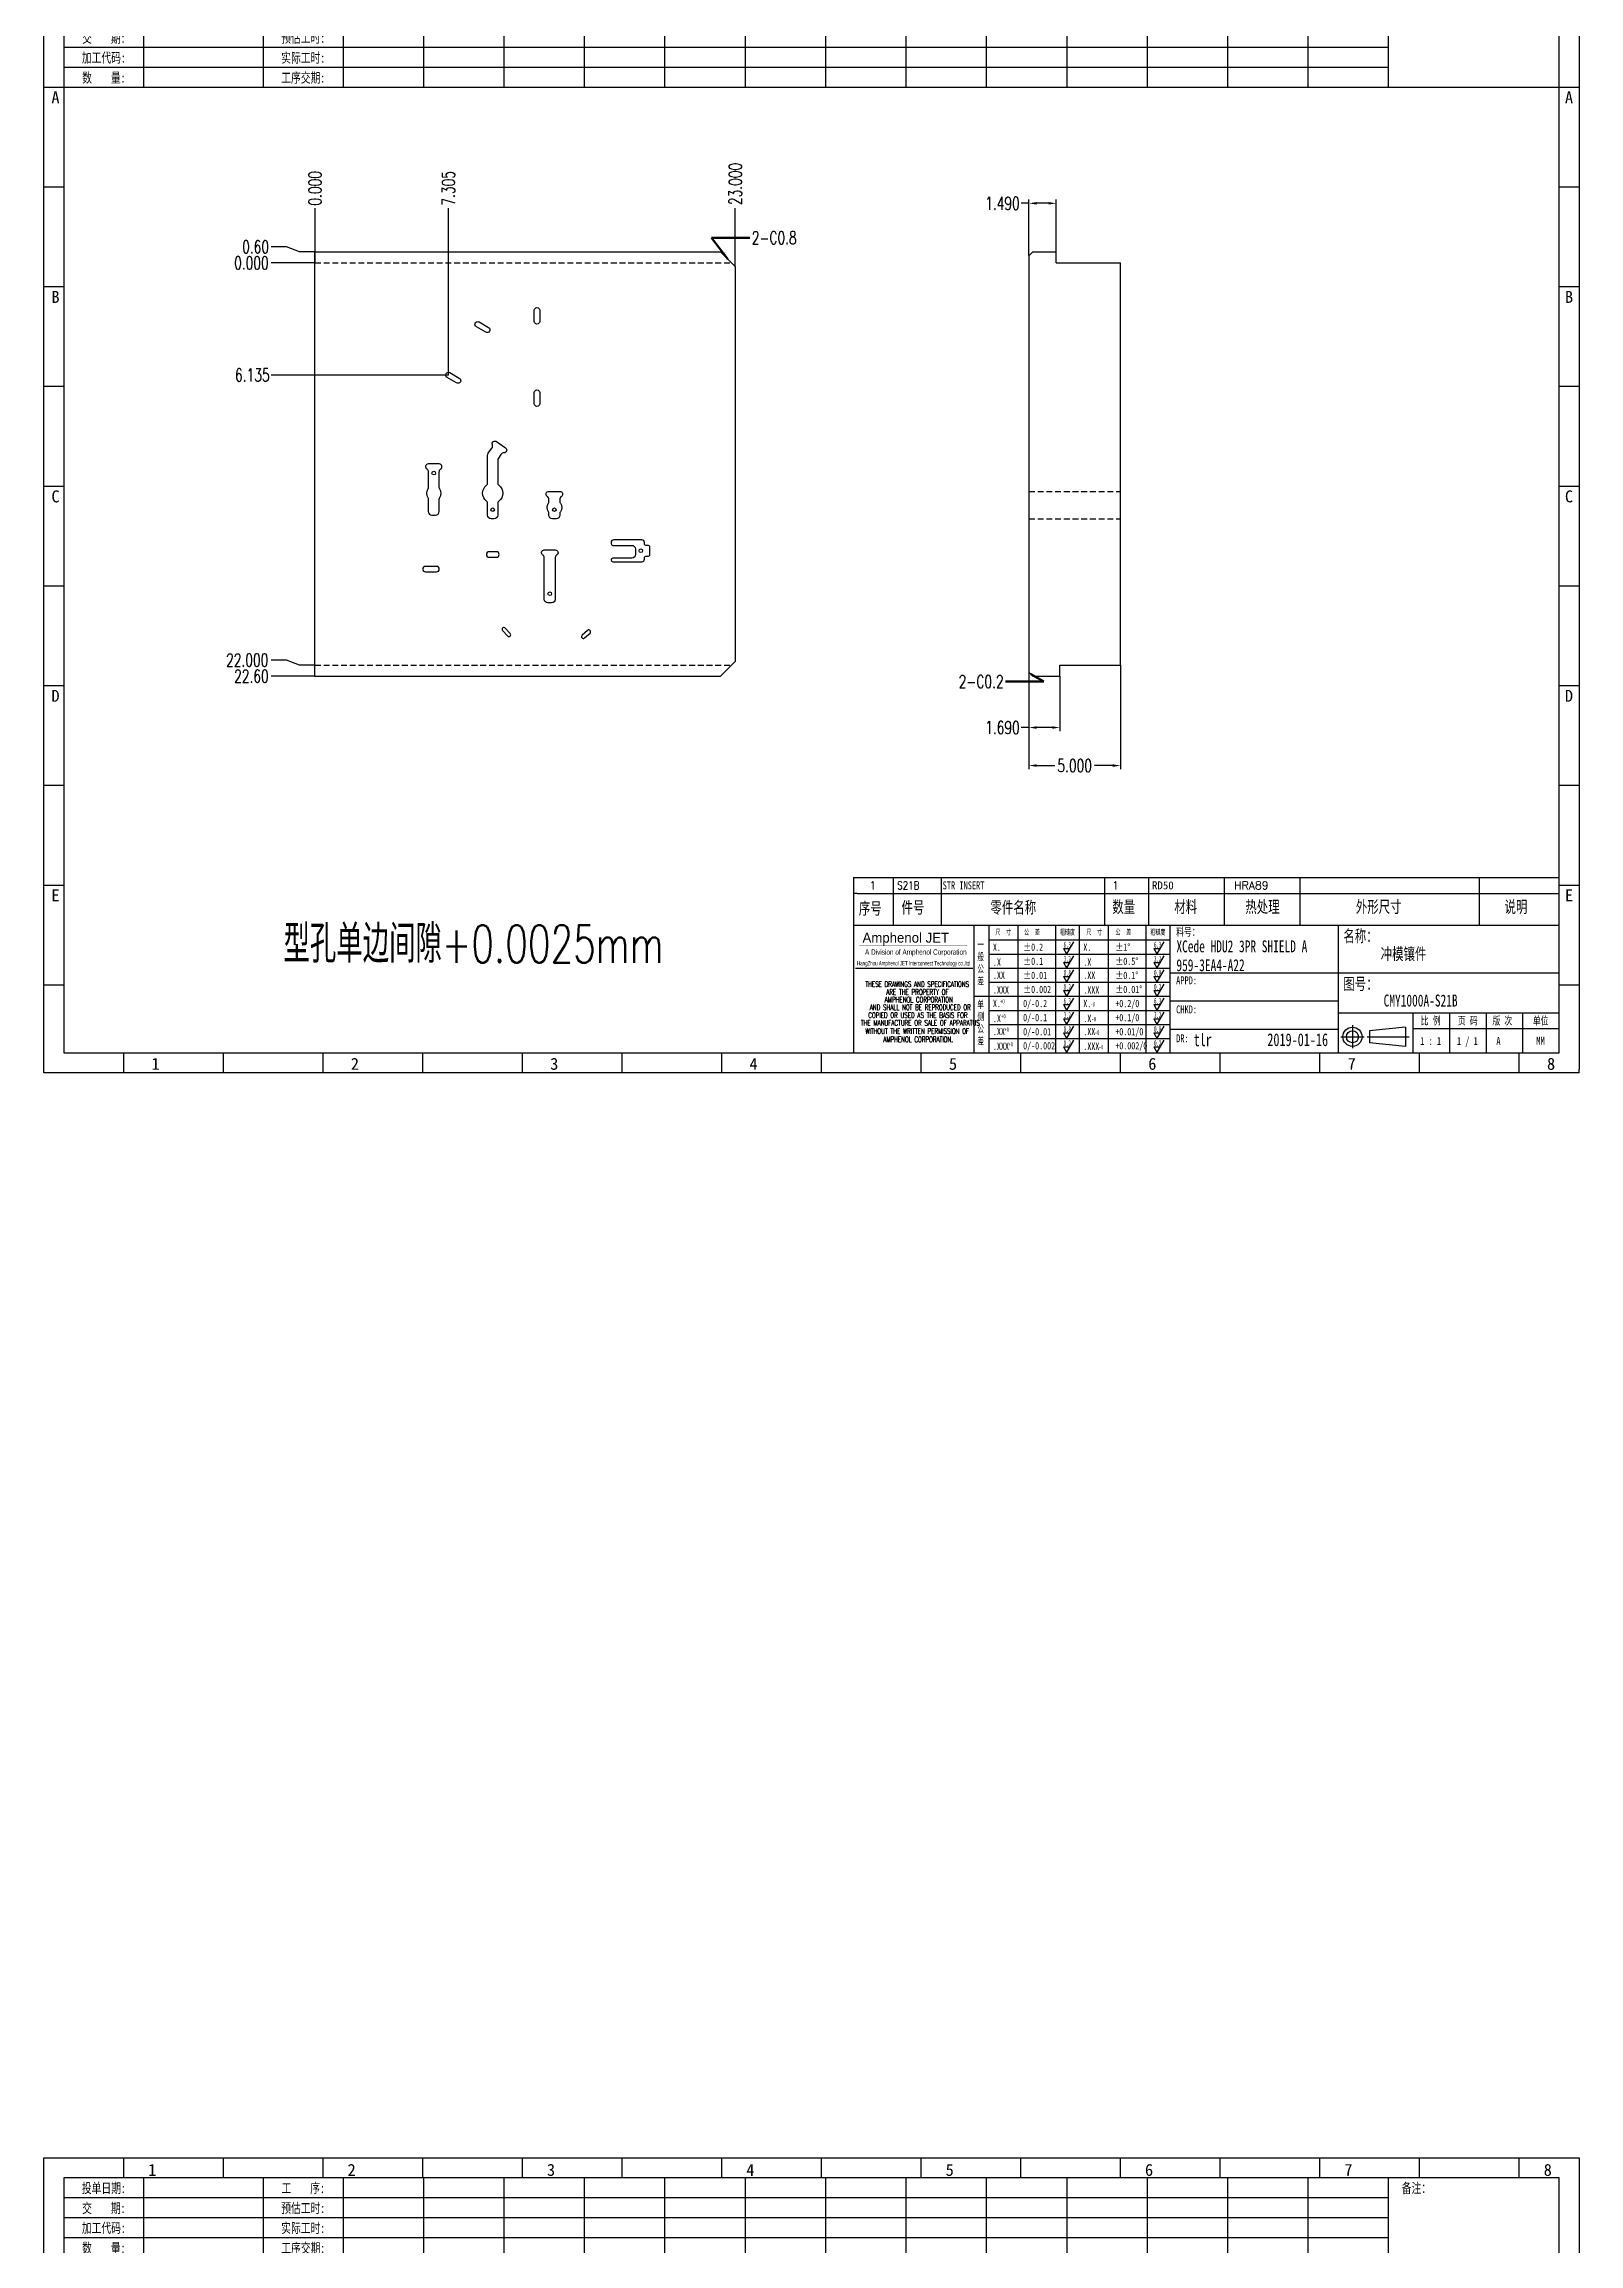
# Model space of a CAD drawing. Header units: millimetres. Extents: x -2852 to 5627, y -2271 to 1849.
# Drawn here: x -2726 to -2642, y -547 to -426.7 of the extents above; entities that cross this region are included whole.
import ezdxf
from ezdxf.enums import TextEntityAlignment as Align

# ---------------------------------------------------------------- set-up
doc = ezdxf.new("R2010")
doc.units = ezdxf.units.MM
doc.header["$PDSIZE"] = 3
doc.linetypes.add('DASHED2', pattern=[9.525, 6.35, -3.175])
for name, color, linetype in [('1', 7, 'Continuous'), ('11', 4, 'DASHED2'), ('41', 1, 'Continuous'), ('PUNCH', 1, 'Continuous')]:
    doc.layers.add(name, color=color, linetype=linetype)
doc.styles.add('CH', font='仿宋_GB2312_0.ttf')
doc.styles.add('jet01', font='simplex.shx', dxfattribs={"width": 0.7, "bigfont": 'hztxt.shx'})
doc.styles.add('jet02', font='simplex.shx', dxfattribs={"width": 0.7})
doc.styles.add('SIMPLEX', font='SIMPLEX')
doc.styles.get("Standard").update_dxf_attribs({"font": '仿宋_GB2312_0.ttf', "width": 0.7})
doc.styles.add('TEXTSTYLE_1', font='TRIUMB.TTF')
doc.styles.add('TEXTSTYLE_2', font='TRIUM.TTF')
doc.styles.add('tk', font='', dxfattribs={"width": 0.7})
doc.styles.add('tk 2', font='仿宋_GB2312_0.ttf', dxfattribs={"width": 0.65})
doc.styles.add('tk 4', font='simplex.shx', dxfattribs={"width": 0.65, "bigfont": 'bigfont.shx'})
doc.styles.get('tk').set_extended_font_data('NSimSun')
doc.dimstyles.new('jet02', dxfattribs={"dimtxt": 3.5, "dimasz": 2.1, "dimexe": 1, "dimexo": 0, "dimgap": 0.5, "dimtad": 0, "dimtoh": 1, "dimdec": 3, "dimzin": 9, "dimdsep": 46, "dimtxsty": 'jet02', "dimcen": 0, "dimclrt": 256, "dimazin": 2, "dimtfac": 1, "dimtdec": 3, "dimtofl": 0, "dimtmove": 0, "dimatfit": 1, "dimfxl": 0, "dimarcsym": 0})

# ---------------------------------------------------------------- blocks, each defined once
blk = doc.blocks.new('A3-N')
at = {"layer": '1', "color": 1}
for p, q in [((0, 0), (0, 296.73)), ((0, 296.73), (420, 296.73)), ((21.82, 291.27), (21.82, 296.73)), ((49.09, 291.27), (49.09, 296.73)), ((76.36, 291.27), (76.36, 296.73)), ((103.64, 291.27), (103.64, 296.73)), ((103.64, 291.27), (103.64, 296.73)), ((103.64, 291.27), (103.64, 296.73)), ((130.91, 291.27), (130.91, 296.73)), ((158.18, 291.27), (158.18, 296.73)), ((185.45, 291.27), (185.45, 296.73)), ((212.73, 291.27), (212.73, 296.73)), ((240, 291.27), (240, 296.73)), ((267.27, 291.27), (267.27, 296.73)), ((294.55, 291.27), (294.55, 296.73)), ((321.82, 291.27), (321.82, 296.73)), ((349.09, 291.27), (349.09, 296.73)), ((376.36, 291.27), (376.36, 296.73)), ((403.64, 291.27), (403.64, 296.73)), ((420, 296.73), (420, 1)), ((5.45, 269.45), (0, 269.45)), ((420, 269.45), (414.55, 269.45)), ((5.45, 242.18), (0, 242.18)), ((420, 242.18), (414.55, 242.18)), ((5.45, 214.91), (0, 214.91)), ((420, 214.91), (414.55, 214.91)), ((5.45, 187.64), (0, 187.64)), ((420, 187.64), (414.55, 187.64)), ((5.45, 160.36), (0, 160.36)), ((420, 160.36), (414.55, 160.36)), ((5.45, 133.09), (0, 133.09)), ((420, 133.09), (414.55, 133.09)), ((5.45, 105.82), (0, 105.82)), ((420, 105.82), (414.55, 105.82)), ((5.45, 78.55), (0, 78.55)), ((420, 78.55), (414.55, 78.55)), ((5.45, 51.27), (0, 51.27)), ((222.45, 49.09), (221.45, 49.09)), ((221.45, 49.09), (221.45, 40.36)), ((222.45, 49.09), (414.55, 49.09)), ((232.36, 49.09), (232.36, 40.36)), ((245.45, 49.09), (245.45, 40.36)), ((290.18, 49.09), (290.18, 40.36)), ((302.18, 49.09), (302.18, 40.36)), ((322.91, 49.09), (322.91, 40.36)), ((343.64, 49.09), (343.64, 40.36)), ((392.73, 40.36), (392.73, 49.09)), ((420, 51.27), (414.55, 51.27)), ((258.55, 40.36), (258.55, 5.44)), ((266.45, 40.36), (266.45, 5.44)), ((276.78, 40.36), (276.78, 5.45)), ((291.18, 40.36), (291.18, 5.45)), ((301.51, 40.37), (301.51, 5.46)), ((308.01, 40.36), (308.01, 5.45)), ((354.09, 40.36), (354.09, 5.45)), ((308.01, 32.39), (258.55, 32.39)), ((308.01, 28.54), (258.55, 28.54)), ((308.01, 24.69), (258.55, 24.69)), ((414.55, 27.27), (308.01, 27.27)), ((5.45, 24), (0, 24)), ((354.09, 19.63), (308.01, 19.63)), ((420, 24), (414.55, 24)), ((308.01, 16.99), (258.55, 16.99)), ((308.01, 13.14), (258.55, 13.14)), ((414.55, 16.36), (354.09, 16.36)), ((372.51, 12.49), (362.69, 11.5)), ((372.51, 12.49), (372.51, 7.25)), ((374.55, 16.36), (374.55, 5.45)), ((384.55, 16.36), (384.55, 5.45)), ((394.55, 16.36), (394.55, 5.45)), ((404.55, 16.36), (404.55, 5.45)), ((308.01, 9.29), (258.55, 9.29)), ((308.01, 11.99), (354.09, 11.99)), ((362.69, 11.5), (362.69, 8.23)), ((372.51, 7.25), (362.69, 8.23)), ((414.55, 12), (374.55, 12)), ((1, 0), (0, 0)), ((420, 0), (1, 0)), ((21.82, 0), (21.82, 5.45)), ((49.09, 0), (49.09, 5.45)), ((76.36, 0), (76.36, 5.45)), ((103.64, 0), (103.64, 5.45)), ((130.91, 0), (130.91, 5.45)), ((158.18, 0), (158.18, 5.45)), ((185.45, 0), (185.45, 5.45)), ((212.73, 0), (212.73, 5.45)), ((240, 0), (240, 5.45)), ((267.27, 0), (267.27, 5.45)), ((294.55, 0), (294.55, 5.45)), ((321.82, 0), (321.82, 5.45)), ((349.09, 0), (349.09, 5.45)), ((376.36, 0), (376.36, 5.45)), ((403.64, 0), (403.64, 5.45)), ((420, 0), (420, 1))]:
    blk.add_line(p, q, dxfattribs=at)
at = {"layer": '1'}
for p, q in [((414.55, 278.18), (414.55, 284.73)), ((221.45, 40.36), (221.45, 5.45)), ((221.45, 40.36), (414.55, 40.36)), ((221.45, 40.36), (414.55, 40.36)), ((254.41, 40.36), (254.41, 5.45)), ((308.01, 36.24), (258.55, 36.24)), ((283.28, 40.36), (283.28, 5.45)), ((222.08, 28.67), (254.12, 28.67)), ((308.01, 20.84), (254.41, 20.84))]:
    blk.add_line(p, q, dxfattribs=at)
at = {"layer": '1', "color": 1, "ltscale": 0.05}
for p, q in [((278.93, 34.04), (279.79, 32.56)), ((278.93, 34.04), (280.65, 34.04)), ((278.93, 30.19), (279.79, 28.71)), ((278.93, 30.19), (280.65, 30.19)), ((281.68, 35.84), (279.79, 32.56)), ((281.68, 31.99), (279.79, 28.71)), ((303.66, 34.05), (304.52, 32.56)), ((303.66, 34.05), (305.38, 34.05)), ((303.66, 30.2), (305.38, 30.2)), ((303.66, 30.2), (304.52, 28.71)), ((306.41, 35.84), (304.52, 32.56)), ((306.41, 31.99), (304.52, 28.71)), ((278.93, 26.34), (279.79, 24.86)), ((278.93, 26.34), (280.65, 26.34)), ((281.68, 28.14), (279.79, 24.86)), ((281.68, 24.29), (279.79, 21.01)), ((303.66, 26.35), (304.52, 24.86)), ((303.66, 26.35), (305.38, 26.35)), ((306.41, 28.14), (304.52, 24.86)), ((306.41, 24.29), (304.52, 21.01)), ((278.93, 22.49), (280.65, 22.49)), ((278.93, 22.49), (279.79, 21.01)), ((278.93, 18.66), (279.79, 17.17)), ((278.93, 18.66), (280.65, 18.66)), ((281.68, 20.45), (279.79, 17.17)), ((303.66, 22.5), (305.38, 22.5)), ((303.66, 22.5), (304.52, 21.01)), ((303.66, 18.66), (304.52, 17.18)), ((303.66, 18.66), (305.38, 18.66)), ((306.41, 20.46), (304.52, 17.18)), ((278.93, 14.81), (280.65, 14.81)), ((278.93, 14.81), (279.79, 13.32)), ((281.68, 16.6), (279.79, 13.32)), ((281.68, 12.75), (279.79, 9.47)), ((303.66, 14.81), (305.38, 14.81)), ((303.66, 14.81), (304.52, 13.33)), ((306.41, 16.61), (304.52, 13.33)), ((306.41, 12.76), (304.52, 9.48)), ((278.93, 10.96), (279.79, 9.47)), ((278.93, 10.96), (280.65, 10.96)), ((278.93, 7.11), (279.79, 5.62)), ((278.93, 7.11), (280.65, 7.11)), ((281.68, 8.9), (279.79, 5.62)), ((303.66, 10.96), (304.52, 9.48)), ((303.66, 10.96), (305.38, 10.96)), ((303.66, 7.11), (305.38, 7.11)), ((303.66, 7.11), (304.52, 5.63)), ((306.41, 8.91), (304.52, 5.63))]:
    blk.add_line(p, q, dxfattribs=at)
at = {"layer": '1', "color": 1, "ltscale": 0.1}
for p, q in [((358.01, 13.02), (358.01, 6.71)), ((354.86, 9.87), (361.17, 9.87)), ((362.03, 9.87), (373.54, 9.87))]:
    blk.add_line(p, q, dxfattribs=at)
at = {"layer": '1'}
blk.add_lwpolyline([(221.45, 5.45), (414.55, 5.45), (414.55, 291.27), (5.45, 291.27), (5.45, 5.45), (414.55, 5.45)], dxfattribs=at)
at = {"layer": '1', "color": 7, "linetype": 'Continuous', "const_width": 0.123}
blk.add_lwpolyline([(223.11, 34.74), (252.6, 34.76)], dxfattribs=at)
at = {"layer": '1', "color": 1}
for radius in [2.62, 1.64]:
    blk.add_circle((358.01, 9.87), radius, dxfattribs=at)
at = {"layer": '41'}
for p, q in [((27.27, 291.27), (27.27, 269.45)), ((60, 291.27), (60, 269.45)), ((81.82, 291.27), (81.82, 269.45)), ((103.82, 291.27), (103.82, 269.45)), ((125.82, 291.27), (125.82, 269.45)), ((147.82, 291.27), (147.82, 269.45)), ((169.82, 291.27), (169.82, 269.45)), ((191.82, 291.27), (191.82, 269.45)), ((213.82, 291.27), (213.82, 269.45)), ((235.82, 291.27), (235.82, 269.45)), ((257.82, 291.27), (257.82, 269.45)), ((279.82, 291.27), (279.82, 269.45)), ((301.82, 291.27), (301.82, 269.45)), ((323.82, 291.27), (323.82, 269.45)), ((345.82, 291.27), (345.82, 269.45)), ((367.82, 291.27), (367.82, 269.45)), ((367.82, 285.82), (5.45, 285.82)), ((367.82, 280.36), (5.45, 280.36)), ((367.82, 274.91), (5.45, 274.91)), ((414.55, 269.45), (5.45, 269.45))]:
    blk.add_line(p, q, dxfattribs=at)
at = {"layer": '1', "color": 1}
for s, p in [('1', (29.64, 295.11)), ('2', (84.18, 295.11)), ('3', (138.73, 295.11)), ('4', (193.27, 295.11)), ('5', (247.82, 295.11)), ('6', (302.36, 295.11)), ('7', (356.91, 295.11)), ('8', (411.45, 295.11)), ('1', (30.53, 4.11)), ('2', (85.08, 4.11)), ('3', (139.62, 4.11)), ('4', (194.17, 4.11)), ('5', (248.72, 4.11)), ('6', (303.26, 4.11)), ('7', (357.81, 4.11)), ('8', (412.35, 4.11))]:
    blk.add_text(s, height=3.27, dxfattribs=at).set_placement(p, align=Align.TOP_CENTER)
at = {"layer": '1', "style": 'tk', "width": 0.7}
for s, p in [('投单日期:', (16.36, 288.55)), ('工    序:', (70.91, 288.55)), ('备注：', (375.51, 288.55)), ('交    期:', (16.36, 283.09)), ('预估工时:', (70.91, 283.09)), ('加工代码:', (16.36, 277.64)), ('实际工时:', (70.91, 277.64)), ('数    量:', (16.36, 272.18)), ('工序交期:', (70.91, 272.18))]:
    blk.add_text(s, height=2.727, dxfattribs=at).set_placement(p, align=Align.MIDDLE)
at = {"layer": '1', "color": 1}
for s, p in [('A', (2.04, 268.36)), ('B', (2.04, 213.82)), ('C', (2.04, 159.27)), ('D', (2.04, 104.73)), ('E', (2.04, 50.18))]:
    blk.add_text(s, height=3.27, dxfattribs=at).set_placement(p, align=Align.TOP_LEFT)
for s, p in [('A', (418.37, 268.36)), ('B', (418.37, 213.82)), ('C', (418.37, 159.27)), ('D', (418.37, 104.73)), ('E', (418.37, 50.18))]:
    blk.add_text(s, height=3.27, dxfattribs=at).set_placement(p, align=Align.TOP_RIGHT)
at = {"layer": '1', "color": 1, "style": 'tk 2', "width": 0.7}
for s, height, p in [('序号', 3.273, (222.96, 43.34)), ('件号', 3.273, (234.62, 43.61)), ('零件名称', 3.273, (258.97, 43.61)), ('数量', 3.273, (292.3, 43.78)), ('材料', 3.273, (309.27, 43.78)), ('热处理', 3.273, (328.71, 43.78)), ('外形尺寸', 3.273, (358.94, 43.78)), ('说明', 3.273, (399.61, 43.78)), ('料号：', 2.182, (309.77, 37.46)), ('名称：', 3.273, (355.52, 35.79)), ('图号：', 3.273, (355.52, 22.7)), ('比 例', 2.182, (376.69, 13.18)), ('页 码', 2.182, (386.85, 13.18)), ('版 次', 2.182, (396.31, 13.18)), ('单位', 2.182, (407.35, 13.18))]:
    blk.add_text(s, height=height, dxfattribs=at).set_placement(p)
at = {"layer": '1', "color": 7, "linetype": 'Continuous', "style": 'TEXTSTYLE_1'}
blk.add_text('Amphenol JET', height=2.7, dxfattribs=at).set_placement((223.96, 35.61))
at = {"layer": '1', "color": 7, "linetype": 'Continuous'}
for s, height, style, width, p in [('HangZhou Amphenol JET Interconnect Technology co.,ltd ', 1.2, 'TEXTSTYLE_2', 0.6, (222.47, 29.36)), ('A Division of Amphenol Corporation', 1.5, 'TEXTSTYLE_2', 0.7, (224.64, 32.29)), ('THESE DRAWINGS AND SPECIFICATIONS', 1.5, 'tk 4', 0.6, (224.73, 23.52)), ('AND SHALL NOT BE REPRODUCED OR', 1.5, 'tk 4', 0.6, (225.95, 17.17)), ('AMPHENOL CORPORATION', 1.5, 'tk 4', 0.6, (230.04, 19.27)), ('ARE THE PROPERTY OF', 1.5, 'tk 4', 0.6, (230.45, 21.35)), ('THE MANUFACTURE OR SALE OF APPARATUS', 1.5, 'tk 4', 0.6, (223.5, 12.92)), ('WITHOUT THE WRITTEN PERMISSION OF', 1.5, 'tk 4', 0.6, (224.73, 10.67)), ('COPIED OR USED AS THE BASIS FOR', 1.5, 'tk 4', 0.6, (225.54, 15.02)), ('AMPHENOL CORPORATION.', 1.5, 'tk 4', 0.6, (229.63, 8.4))]:
    blk.add_text(s, height=height, dxfattribs=dict(at, style=style, width=width)).set_placement(p)
at = {"layer": '1', "color": 1, "style": 'tk 2', "width": 0.7}
for s, p in [('X.', (259.64, 34.37)), ('.X', (259.64, 30.28)), ('%%P0.2', (267.9, 34.37)), ('%%P0.1', (267.9, 30.52)), ('X.', (284.37, 34.37)), ('.X', (284.37, 30.28)), ('%%P1%%D', (293.12, 34.37)), ('%%P0.5%%D', (293.12, 30.52)), ('.XX', (259.64, 26.71)), ('%%P0.01', (267.9, 26.67)), ('.XX', (284.37, 26.71)), ('%%P0.1%%D', (293.12, 26.67)), ('X.', (259.64, 18.97)), ('.XXX', (259.64, 22.68)), ('0/-0.2', (267.9, 18.97)), ('%%P0.002', (267.9, 22.82)), ('X.', (284.37, 18.97)), ('.XXX', (284.37, 22.68)), ('+0.2/0', (293.12, 18.97)), ('%%P0.01%%D', (293.12, 22.82)), ('.X', (259.64, 14.88)), ('.XX', (259.64, 11.31)), ('0/-0.1', (267.9, 15.12)), ('0/-0.01', (267.9, 11.27)), ('.X', (284.37, 14.88)), ('.XX', (284.37, 11.31)), ('+0.1/0', (293.12, 15.12)), ('+0.01/0', (293.12, 11.27)), ('.XXX', (259.64, 7.28)), ('0/-0.002', (267.9, 7.42)), ('.XXX', (284.37, 7.28)), ('+0.002/0', (293.12, 7.42))]:
    blk.add_text(s, height=2, dxfattribs=at).set_placement(p, align=Align.MIDDLE_LEFT)
at = {"layer": '1', "color": 1, "ltscale": 0.05, "style": 'tk 2', "width": 0.5}
for s, p in [('3.2', (279.01, 30.41)), ('6.3', (279.01, 34.26)), ('3.2', (303.74, 30.42)), ('6.3', (303.74, 34.27)), ('0.8', (279.01, 26.56)), ('0.2', (279.01, 22.71)), ('0.8', (303.74, 26.57)), ('0.2', (303.74, 22.72)), ('6.3', (279.01, 18.87)), ('6.3', (303.74, 18.88)), ('3.2', (279.01, 15.02)), ('0.8', (279.01, 11.17)), ('3.2', (303.74, 15.03)), ('0.8', (303.74, 11.18)), ('0.2', (279.01, 7.32)), ('0.2', (303.74, 7.33))]:
    blk.add_text(s, height=1.6, dxfattribs=at).set_placement(p)
at = {"layer": '1', "style": 'tk 2', "width": 0.7}
for s, p in [('APPD:', (309.77, 24.21)), ('CHKD:', (309.77, 16.27)), ('DR:', (309.77, 8.35))]:
    blk.add_text(s, height=2.182, dxfattribs=at).set_placement(p)
at = {"layer": '1', "color": 7, "style": 'tk 2', "width": 0.7}
blk.add_text('MM', height=2.182, dxfattribs=at).set_placement((408.31, 7.75))
at = {"layer": '1', "color": 1, "ltscale": 0.05, "char_height": 1.5, "width": 6.3627, "attachment_point": 1, "style": 'tk 2'}
for s, insert in [('尺  寸', (260.31, 39.25)), ('公  差', (268.17, 39.25)), ('粗糙度', (277.98, 39.25)), ('尺  寸', (285.2, 39.25)), ('公  差', (293.18, 39.25)), ('粗糙度', (302.71, 39.26))]:
    blk.add_mtext(s, dxfattribs=dict(at, insert=insert))
at = {"layer": '1', "ltscale": 0.05, "char_height": 2, "width": 2.5195, "attachment_point": 1, "style": 'tk 2'}
for s, insert in [('一般公差', (255.39, 36.11)), ('单侧公差', (255.39, 19.71))]:
    blk.add_mtext(s, dxfattribs=dict(at, insert=insert))
at = {"layer": '1', "color": 1, "ltscale": 0.05, "char_height": 1.2, "width": 5.1396, "attachment_point": 1, "line_spacing_factor": 0.8, "style": 'tk 2'}
for s, insert in [('+0', (261.58, 20.13)), ('-0', (286.31, 19.33)), ('+0', (261.88, 16.09)), ('+0', (262.79, 12.45)), ('-0', (286.61, 15.29)), ('+0', (263.87, 8.44)), ('-0', (287.51, 11.65)), ('-0', (288.59, 7.64))]:
    blk.add_mtext(s, dxfattribs=dict(at, insert=insert))
at = {"layer": '1', "style": 'tk 2', "width": 0.7}
for tag, p in [('PATR-NO1', (309.84, 32.96)), ('PATR-NO2', (309.84, 27.81)), ('TITLE', (365.74, 30.9)), ('DWG-NO:', (366.54, 18.14))]:
    blk.add_attdef(tag, p, '', height=3.27, dxfattribs=at)
at = {"layer": '1', "color": 1, "style": 'tk 2', "width": 0.7}
for tag, p in [('DRAW', (314.55, 7.27)), ('DATE', (334.72, 7.32))]:
    blk.add_attdef(tag, p, '', height=3.49, dxfattribs=at)
at = {"layer": '1', "style": 'tk 2', "width": 0.7}
for tag, p in [('SCALE', (376.55, 8.73)), ('SHEET', (386.6, 8.72)), ('REV', (397.38, 8.73))]:
    blk.add_attdef(tag, text='', height=2.18, dxfattribs=at).set_placement(p, align=Align.MIDDLE_LEFT)
blk = doc.blocks.new('FB3')
at = {"layer": '1', "color": 1}
for p, q in [((0, 4.36), (193.09, 4.36)), ((0, 4.36), (0, 0)), ((10.91, 4.36), (10.91, 0)), ((24, 4.36), (24, 0)), ((68.73, 4.36), (68.73, 0)), ((80.73, 4.36), (80.73, 0)), ((101.45, 4.36), (101.45, 0)), ((122.18, 4.36), (122.18, 0)), ((171.27, 0), (171.27, 4.36))]:
    blk.add_line(p, q, dxfattribs=at)
at = {"layer": '1'}
for tag, style, p in [('ITEM', 'SIMPLEX', (4.36, 2.18)), ('PARTNO', 'SIMPLEX', (12, 2.18)), ('QTY', 'SIMPLEX', (74.18, 2.18)), ('MATL', 'CH', (81.72, 2.18)), ('FINISH', 'SIMPLEX', (104.17, 2.18)), ('SPEC', 'SIMPLEX', (130.91, 2.18)), ('REMARK', 'SIMPLEX', (174.06, 2.18))]:
    blk.add_attdef(tag, text='', height=2.18, dxfattribs=dict(at, style=style)).set_placement(p, align=Align.MIDDLE_LEFT)
at = {"layer": '1', "style": 'tk', "width": 0.7}
blk.add_attdef('DIE', text='', height=2.18, dxfattribs=at).set_placement((24.43, 2.18), align=Align.MIDDLE_LEFT)
blk = doc.blocks.new('*D814')
at = {"layer": '41', "ltscale": 0.05}
blk.add_line((-1795.93, -2891.12), (-1798.33, -2891.12), dxfattribs=at)
at = {"layer": 'Defpoints', "color": 0, "ltscale": 0.05}
for p in [(-1798.33, -2891.12), (-1795.93, -2891.12), (-1795.93, -2891.12)]:
    blk.add_point(p, dxfattribs=at)
at = {"layer": '41', "ltscale": 0.05, "insert": (-1799.41, -2891.12), "char_height": 0.7, "attachment_point": 5, "style": 'jet02'}
blk.add_mtext('0.000', dxfattribs=at)
blk = doc.blocks.new('*D815')
at = {"layer": '41', "ltscale": 0.05}
blk.add_line((-1795.93, -2913.72), (-1798.33, -2913.72), dxfattribs=at)
at = {"layer": 'Defpoints', "color": 0, "ltscale": 0.05}
for p in [(-1795.93, -2891.12), (-1798.33, -2913.72), (-1795.93, -2913.72)]:
    blk.add_point(p, dxfattribs=at)
at = {"layer": '41', "ltscale": 0.05, "insert": (-1799.41, -2913.72), "char_height": 0.7, "attachment_point": 5, "style": 'jet02'}
blk.add_mtext('22.60', dxfattribs=at)
blk = doc.blocks.new('*D816')
at = {"layer": '41', "ltscale": 0.05}
for p, q in [((-1797.49, -2912.84), (-1798.33, -2912.84)), ((-1796.77, -2913.12), (-1797.49, -2912.84)), ((-1795.93, -2913.12), (-1796.77, -2913.12))]:
    blk.add_line(p, q, dxfattribs=at)
at = {"layer": 'Defpoints', "color": 0, "ltscale": 0.05}
for p in [(-1795.93, -2891.12), (-1798.33, -2912.84), (-1795.93, -2913.12)]:
    blk.add_point(p, dxfattribs=at)
at = {"layer": '41', "ltscale": 0.05, "insert": (-1799.64, -2912.84), "char_height": 0.7, "attachment_point": 5, "style": 'jet02'}
blk.add_mtext('22.000', dxfattribs=at)
blk = doc.blocks.new('*D817')
at = {"layer": '41', "ltscale": 0.05}
for p, q in [((-1797.49, -2890.24), (-1798.33, -2890.24)), ((-1796.77, -2890.52), (-1797.49, -2890.24)), ((-1795.93, -2890.52), (-1796.77, -2890.52))]:
    blk.add_line(p, q, dxfattribs=at)
at = {"layer": 'Defpoints', "color": 0, "ltscale": 0.05}
for p in [(-1798.33, -2890.24), (-1795.93, -2890.52), (-1795.93, -2891.12)]:
    blk.add_point(p, dxfattribs=at)
at = {"layer": '41', "ltscale": 0.05, "insert": (-1799.18, -2890.24), "char_height": 0.7, "attachment_point": 5, "style": 'jet02'}
blk.add_mtext('0.60', dxfattribs=at)
blk = doc.blocks.new('*D818')
at = {"layer": '41', "ltscale": 0.05}
blk.add_line((-1795.93, -2891.12), (-1795.93, -2888.12), dxfattribs=at)
at = {"layer": 'Defpoints', "color": 0, "ltscale": 0.05}
for p in [(-1795.93, -2888.12), (-1795.93, -2891.12), (-1795.93, -2891.12)]:
    blk.add_point(p, dxfattribs=at)
at = {"layer": '41', "ltscale": 0.05, "insert": (-1795.93, -2887.04), "char_height": 0.7, "attachment_point": 5, "rotation": 90, "style": 'jet02'}
blk.add_mtext('0.000', dxfattribs=at)
blk = doc.blocks.new('*D819')
at = {"layer": '41', "ltscale": 0.05}
blk.add_line((-1772.93, -2891.32), (-1772.93, -2888.12), dxfattribs=at)
at = {"layer": 'Defpoints', "color": 0, "ltscale": 0.05}
for p in [(-1772.93, -2888.12), (-1795.93, -2891.12), (-1772.93, -2891.32)]:
    blk.add_point(p, dxfattribs=at)
at = {"layer": '41', "ltscale": 0.05, "insert": (-1772.93, -2886.8), "char_height": 0.7, "attachment_point": 5, "rotation": 90, "style": 'jet02'}
blk.add_mtext('23.000', dxfattribs=at)
blk = doc.blocks.new('*D820')
at = {"layer": '41', "ltscale": 0.05}
blk.add_line((-1788.63, -2897.25), (-1788.63, -2888.12), dxfattribs=at)
at = {"layer": 'Defpoints', "color": 0, "ltscale": 0.05}
for p in [(-1788.63, -2888.12), (-1795.93, -2891.12), (-1788.63, -2897.25)]:
    blk.add_point(p, dxfattribs=at)
at = {"layer": '41', "ltscale": 0.05, "insert": (-1788.63, -2887.04), "char_height": 0.7, "attachment_point": 5, "rotation": 90, "style": 'jet02'}
blk.add_mtext('7.305', dxfattribs=at)
blk = doc.blocks.new('*D821')
at = {"layer": '41', "ltscale": 0.05}
blk.add_line((-1788.63, -2897.25), (-1798.33, -2897.25), dxfattribs=at)
at = {"layer": 'Defpoints', "color": 0, "ltscale": 0.05}
for p in [(-1795.93, -2891.12), (-1798.33, -2897.25), (-1788.63, -2897.25)]:
    blk.add_point(p, dxfattribs=at)
at = {"layer": '41', "ltscale": 0.05, "insert": (-1799.36, -2897.25), "char_height": 0.7, "attachment_point": 5, "style": 'jet02'}
blk.add_mtext('6.135', dxfattribs=at)
blk = doc.blocks.new('*D822')
at = {"layer": '41', "ltscale": 0.05}
for p, q in [((-1756.86, -2887.86), (-1757.28, -2887.86)), ((-1756.86, -2890.72), (-1756.86, -2887.66)), ((-1755.79, -2887.86), (-1756.44, -2887.86)), ((-1755.37, -2890.52), (-1755.37, -2887.66))]:
    blk.add_line(p, q, dxfattribs=at)
for points in [[(-1756.44, -2887.79), (-1756.44, -2887.93), (-1756.86, -2887.86)], [(-1755.79, -2887.79), (-1755.79, -2887.93), (-1755.37, -2887.86)]]:
    blk.add_solid(points, dxfattribs=at)
at = {"layer": 'Defpoints', "color": 0, "ltscale": 0.05}
for p in [(-1756.86, -2887.86), (-1756.86, -2890.72), (-1755.37, -2890.52)]:
    blk.add_point(p, dxfattribs=at)
at = {"layer": '41', "ltscale": 0.05, "insert": (-1758.31, -2887.86), "char_height": 0.7, "attachment_point": 5, "style": 'jet02'}
blk.add_mtext('1.490', dxfattribs=at)
blk = doc.blocks.new('*D823')
at = {"layer": '41', "ltscale": 0.05}
for p, q in [((-1756.86, -2913.52), (-1756.86, -2916.73)), ((-1755.17, -2913.72), (-1755.17, -2916.73)), ((-1756.86, -2916.53), (-1757.28, -2916.53)), ((-1755.59, -2916.53), (-1756.44, -2916.53))]:
    blk.add_line(p, q, dxfattribs=at)
for points in [[(-1756.44, -2916.46), (-1756.44, -2916.6), (-1756.86, -2916.53)], [(-1755.59, -2916.46), (-1755.59, -2916.6), (-1755.17, -2916.53)]]:
    blk.add_solid(points, dxfattribs=at)
at = {"layer": 'Defpoints', "color": 0, "ltscale": 0.05}
for p in [(-1756.86, -2913.52), (-1755.17, -2913.72), (-1756.86, -2916.53)]:
    blk.add_point(p, dxfattribs=at)
at = {"layer": '41', "ltscale": 0.05, "insert": (-1758.31, -2916.53), "char_height": 0.7, "attachment_point": 5, "style": 'jet02'}
blk.add_mtext('1.690', dxfattribs=at)
blk = doc.blocks.new('*D824')
at = {"layer": '41', "ltscale": 0.05}
for p, q in [((-1756.86, -2913.52), (-1756.86, -2918.81)), ((-1751.86, -2913.12), (-1751.86, -2918.81)), ((-1756.44, -2918.61), (-1755.44, -2918.61)), ((-1752.28, -2918.61), (-1753.28, -2918.61))]:
    blk.add_line(p, q, dxfattribs=at)
for points in [[(-1756.44, -2918.54), (-1756.44, -2918.68), (-1756.86, -2918.61)], [(-1752.28, -2918.54), (-1752.28, -2918.68), (-1751.86, -2918.61)]]:
    blk.add_solid(points, dxfattribs=at)
at = {"layer": 'Defpoints', "color": 0, "ltscale": 0.05}
for p in [(-1756.86, -2913.52), (-1751.86, -2913.12), (-1751.86, -2918.61)]:
    blk.add_point(p, dxfattribs=at)
at = {"layer": '41', "ltscale": 0.05, "insert": (-1754.36, -2918.61), "char_height": 0.7, "attachment_point": 5, "style": 'jet02'}
blk.add_mtext('5.000', dxfattribs=at)

msp = doc.modelspace()

# ---------------------------------------------------------------- linework, layer by layer
at = {"layer": '1', "ltscale": 0.05}
for p, q in [((-2711.14, -438.0852), (-2688.94, -438.0852)), ((-2711.14, -461.2852), (-2711.14, -438.0852)), ((-2688.14, -438.8852), (-2688.94, -438.0852)), ((-2688.14, -438.8852), (-2688.14, -460.4852)), ((-2671.8637, -438.0852), (-2672.0637, -438.2852)), ((-2672.0637, -461.0852), (-2672.0637, -438.2852)), ((-2671.8637, -438.0852), (-2670.5737, -438.0852)), ((-2670.5737, -438.6852), (-2670.5737, -438.0852)), ((-2670.5737, -438.6852), (-2667.0637, -438.6852)), ((-2667.0637, -460.6852), (-2667.0637, -438.6852)), ((-2688.14, -460.4852), (-2688.94, -461.2852)), ((-2670.3737, -460.6852), (-2667.0637, -460.6852)), ((-2670.3737, -461.2852), (-2670.3737, -460.6852)), ((-2711.14, -461.2852), (-2688.94, -461.2852)), ((-2672.0637, -461.0852), (-2671.8637, -461.2852)), ((-2671.8637, -461.2852), (-2670.3737, -461.2852))]:
    msp.add_line(p, q, dxfattribs=at)
at = {"layer": '11', "ltscale": 0.05}
for p, q in [((-2711.14, -438.6852), (-2688.34, -438.6852)), ((-2672.0637, -451.1852), (-2667.0637, -451.1852)), ((-2672.0637, -452.6852), (-2667.0637, -452.6852)), ((-2711.14, -460.6852), (-2688.34, -460.6852))]:
    msp.add_line(p, q, dxfattribs=at)
at = {"layer": 'PUNCH', "ltscale": 0.05}
for points in [[(-2699.14, -441.2852, -1), (-2698.84, -441.2852), (-2698.84, -441.8852, -1), (-2699.14, -441.8852)], [(-2702.3096, -442.179, -1), (-2702.1596, -441.9192), (-2701.64, -442.2192, -1), (-2701.79, -442.479)], [(-2703.9096, -444.9503, -1), (-2703.7596, -444.6905), (-2703.24, -444.9905, -1), (-2703.39, -445.2503)], [(-2699.14, -445.7852, -1), (-2698.84, -445.7852), (-2698.84, -446.3852, -1), (-2699.14, -446.3852)], [(-2701.34, -452.6852), (-2701.49, -452.6852, -0.41421356), (-2701.69, -452.4852), (-2701.69, -451.8414, 0.23370471), (-2701.749, -451.7222, -0.49441323), (-2701.749, -450.8482, 0.23370471), (-2701.69, -450.729), (-2701.69, -449.2159, -0.15391472), (-2701.6539, -449.1011), (-2701.4559, -448.8184, 0.24540693), (-2701.432, -448.6348, -0.73425851), (-2701.2051, -448.4602), (-2700.7136, -448.8044, -0.73420281), (-2700.8, -449.0772, 0.24536856), (-2700.9644, -449.1625), (-2701.1039, -449.3617, 0.15391472), (-2701.14, -449.4765), (-2701.14, -450.729, 0.23370471), (-2701.0811, -450.8482, -0.49441323), (-2701.0811, -451.7222, 0.23370471), (-2701.14, -451.8414), (-2701.14, -452.4852, -0.41421356)], [(-2704.34, -452.2852), (-2704.34, -451.6014, -0.15434905), (-2704.3128, -451.5152, 0.31623189), (-2704.3128, -451.0552, -0.15434905), (-2704.34, -450.969), (-2704.34, -450.1224, -0.24539268), (-2704.2543, -449.9583, 0.73423783), (-2704.34, -449.6852), (-2704.94, -449.6852, 0.73423783), (-2705.0257, -449.9583, -0.24539268), (-2704.94, -450.1224), (-2704.94, -450.969, -0.15434521), (-2704.9673, -451.0552, 0.31622364), (-2704.9673, -451.5152, -0.15434521), (-2704.94, -451.6014), (-2704.94, -452.2852, 0.41421356), (-2704.74, -452.4852), (-2704.54, -452.4852, 0.41421356)], [(-2698.14, -452.6852, -0.41421356), (-2698.34, -452.4852), (-2698.34, -452.3813, 0.15429576), (-2698.3673, -452.2951, -0.31611739), (-2698.3673, -451.8353, 0.15429576), (-2698.34, -451.7491), (-2698.34, -451.6224, 0.24539268), (-2698.4257, -451.4583, -0.73423783), (-2698.34, -451.1852), (-2697.74, -451.1852, -0.73423783), (-2697.6543, -451.4583, 0.24539268), (-2697.74, -451.6224), (-2697.74, -451.7489, 0.15439848), (-2697.7127, -451.8352, -0.31633812), (-2697.7127, -452.2953, 0.15439848), (-2697.74, -452.3815), (-2697.74, -452.4852, -0.41421356), (-2697.94, -452.6852)], [(-2698.59, -454.795, 0.26794919), (-2698.665, -454.6651, -0.76732699), (-2698.59, -454.3852), (-2697.99, -454.3852, -0.76732699), (-2697.915, -454.6651, 0.26794919), (-2697.99, -454.795), (-2697.99, -457.0852, -0.41421356), (-2698.19, -457.2852), (-2698.39, -457.2852, -0.41421356), (-2698.59, -457.0852)], [(-2693.258, -455.0352, 0.41421356), (-2693.108, -454.8852), (-2693.108, -454.8207, -0.46630766), (-2692.9907, -454.7222), (-2692.9254, -454.7337, 0.46630766), (-2692.808, -454.6352), (-2692.808, -454.2352, 0.46630766), (-2692.9254, -454.1367), (-2692.9907, -454.1482, -0.46630766), (-2693.108, -454.0498), (-2693.108, -453.9852, 0.41421356), (-2693.258, -453.8352), (-2694.788, -453.8352, 0.41421356), (-2694.938, -453.9852), (-2694.938, -454.0352, 0.41421356), (-2694.838, -454.1352), (-2693.808, -454.1352, -0.41421356), (-2693.608, -454.3352), (-2693.608, -454.6352, -0.41421356), (-2693.808, -454.8352), (-2694.838, -454.8352, 1), (-2694.838, -455.0352)], [(-2705.09, -455.2852, 1), (-2705.09, -455.5852), (-2704.49, -455.5852, 1), (-2704.49, -455.2852)]]:
    msp.add_lwpolyline(points, format="xyb", close=True, dxfattribs=at)
at = {"layer": 'PUNCH', "color": 2, "ltscale": 0.05}
msp.add_lwpolyline([(-2701.21, -454.7852, 1), (-2701.21, -454.4852), (-2701.61, -454.4852, 1), (-2701.61, -454.7852)], format="xyb", close=True, dxfattribs=at)
at = {"layer": 'PUNCH', "color": 6, "ltscale": 0.05}
for points in [[(-2700.4552, -458.9592), (-2700.7229, -458.6619, 1), (-2700.8715, -458.7958), (-2700.6039, -459.093, 1)], [(-2696.5187, -459.0528, 1), (-2696.3849, -459.2014), (-2696.0876, -458.9338, 1), (-2696.2215, -458.7852)]]:
    msp.add_lwpolyline(points, format="xyb", close=True, dxfattribs=at)
at = {"layer": 'PUNCH', "ltscale": 0.05}
for centre in [(-2704.64, -450.1852), (-2701.415, -452.1852), (-2698.04, -452.1852), (-2693.308, -454.4352), (-2698.29, -456.7852)]:
    msp.add_circle(centre, 0.1, dxfattribs=at)

# ---------------------------------------------------------------- block references
at = {"layer": '1', "ltscale": 0.05, "xscale": 0.2000000000000455, "yscale": 0.2000000000000455, "zscale": 0.2000000000000455}
for p, values in [((-2725.969, -482.9854), {'DWG-NO:': 'CMY1000A-S21B', 'TITLE': '冲模镶件', 'REV': 'A', 'SHEET': '1 / 1', 'DRAW': 'tlr', 'DATE': '2019-01-16', 'PATR-NO1': 'XCede HDU2 3PR SHIELD A', 'PATR-NO2': '959-3EA4-A22', 'SCALE': '1 : 1'}), ((-2725.969, -601.6763), {'DWG-NO:': 'CMY1000A-D21A', 'TITLE': '冲模镶件', 'REV': 'A1', 'SHEET': '1 / 1', 'DRAW': 'tlr', 'DATE': '2020-03-11', 'PATR-NO1': 'XCede HDU2 3PR SHIELD A', 'PATR-NO2': '959-3EA4-A22', 'SCALE': '1 : 1'})]:
    msp.add_blockref('A3-N', p, dxfattribs=at).add_auto_attribs(values)
at = {"layer": '1', "ltscale": 0.05}
ref = msp.add_blockref('FB3', (-2681.6781, -473.1672), dxfattribs=dict(at, xscale=0.2000000000000455, yscale=0.2000000000000455, zscale=0.2000000000000455))
ref.add_attrib('PARTNO', 'S21B', dxfattribs={"height": 0.43636, "style": 'SIMPLEX', "width": 0.8}).set_placement((-2679.2781, -472.7308), align=Align.MIDDLE_LEFT)
ref.add_attrib('ITEM', '1', dxfattribs={"height": 0.4364, "style": 'SIMPLEX'}).set_placement((-2680.8053, -472.7308), align=Align.MIDDLE_LEFT)
ref.add_attrib('DIE', 'STR INSERT', dxfattribs={"height": 0.43636, "style": 'tk', "width": 0.7}).set_placement((-2676.792, -472.7308), align=Align.MIDDLE_LEFT)
ref.add_attrib('QTY', '1', dxfattribs={"height": 0.4364, "style": 'SIMPLEX'}).set_placement((-2667.5181, -472.7308), align=Align.MIDDLE_LEFT)
ref.add_attrib('MATL', 'RD50', dxfattribs={"height": 0.43636, "style": 'CH'}).set_placement((-2665.3349, -472.7308), align=Align.MIDDLE_LEFT)
ref.add_attrib('FINISH', 'HRA89', dxfattribs={"height": 0.43636, "style": 'SIMPLEX'}).set_placement((-2660.8435, -472.7308), align=Align.MIDDLE_LEFT)

# ---------------------------------------------------------------- texts
at = {"layer": '1', "ltscale": 0.05, "style": 'jet01', "width": 0.7}
msp.add_text('型孔单边间隙+0.0025mm', height=2.064003, dxfattribs=at).set_placement((-2712.8628, -476.9643))
at = {"layer": '41', "ltscale": 0.05, "char_height": 0.7, "style": 'jet02'}
for s, insert, attachment_point in [('2-C0.8', (-2687.2359, -437.3137), 4), ('2-C0.2', (-2673.4558, -461.5864), 6)]:
    msp.add_mtext(s, dxfattribs=dict(at, insert=insert, attachment_point=attachment_point))

# ---------------------------------------------------------------- dimensions: what is measured, and where the dimension line sits
at = {"layer": '41', "ltscale": 0.05}
for feature_location, offset, dtype, origin, override, picture, middle, set_off in [((-2688.14, -438.8852), (0, 3.197), 1, (-2711.14, -438.6852), {"dimscale": 0.2, "dimtoh": 0, "dimzin": 1, "dimclrd": 256, "dimclre": 256, "dimadec": 3, "dimazin": 0, "dimatfit": 3, "dimlwd": 65535, "dimlwe": 65535}, '*D819', (-2688.14, -434.3749), (-915.2077, 2452.4298)), ((-2711.140024742, -438.6852110237), (0, 2.9969979094), 1, (-2711.140024742, -438.6852110237), {"dimscale": 0.2, "dimtoh": 0, "dimzin": 1, "dimclrd": 256, "dimclre": 256, "dimadec": 3, "dimazin": 0, "dimatfit": 3, "dimlwd": 65535, "dimlwe": 65535}, '*D818', (-2711.140024742, -434.6082131143), (-915.2077048823, 2452.4298167741)), ((-2703.8346, -444.8204), (0, 9.1322), 1, (-2711.14, -438.6852), {"dimscale": 0.2, "dimtoh": 0, "dimzin": 1, "dimclrd": 256, "dimclre": 256, "dimadec": 3, "dimazin": 0, "dimatfit": 3, "dimlwd": 65535, "dimlwe": 65535}, '*D820', (-2703.8346, -434.6082), (-915.2077, 2452.4298)), ((-2711.14, -438.0852), (-2.397, 0.275), 0, (-2711.14, -438.6852), {"dimscale": 0.2, "dimtoh": 0, "dimdec": 2, "dimzin": 1, "dimclrd": 256, "dimclre": 256, "dimazin": 0, "dimatfit": 3, "dimlwd": 65535, "dimlwe": 65535}, '*D817', (-2714.3837, -437.8102), (-915.2077, 2452.4298)), ((-2711.14, -460.6852), (-2.397, 0.275), 0, (-2711.14, -438.6852), {"dimscale": 0.2, "dimtoh": 0, "dimzin": 1, "dimclrd": 256, "dimclre": 256, "dimadec": 3, "dimazin": 0, "dimatfit": 3, "dimlwd": 65535, "dimlwe": 65535}, '*D816', (-2714.8504, -460.4102), (-915.2077, 2452.4298)), ((-2711.140024742, -438.6852110237), (-2.3969979094, 0), 0, (-2711.140024742, -438.6852110237), {"dimscale": 0.2, "dimtoh": 0, "dimzin": 1, "dimclrd": 256, "dimclre": 256, "dimadec": 3, "dimazin": 0, "dimatfit": 3, "dimlwd": 65535, "dimlwe": 65535}, '*D814', (-2714.6170226513, -438.6852110237), (-915.2077048823, 2452.4298167741)), ((-2711.14, -461.2852), (-2.397, 0), 0, (-2711.14, -438.6852), {"dimscale": 0.2, "dimtoh": 0, "dimdec": 2, "dimzin": 1, "dimclrd": 256, "dimclre": 256, "dimazin": 0, "dimatfit": 3, "dimlwd": 65535, "dimlwe": 65535}, '*D815', (-2714.617, -461.2852), (-915.2077, 2452.4298)), ((-2703.8346, -444.8204), (-9.7024, 0), 0, (-2711.14, -438.6852), {"dimscale": 0.2, "dimtoh": 0, "dimzin": 1, "dimclrd": 256, "dimclre": 256, "dimadec": 3, "dimazin": 0, "dimatfit": 3, "dimlwd": 65535, "dimlwe": 65535}, '*D821', (-2714.5704, -444.8204), (-915.2077, 2452.4298))]:
    dim = msp.add_ordinate_dim(feature_location=feature_location, offset=offset, dtype=dtype, origin=origin, dimstyle='jet02', override=override, dxfattribs=at)
    dim.commit()
    dim.dimension.update_dxf_attribs({"geometry": picture, "text_midpoint": middle, "insert": set_off})
for base, p1, p2, picture, middle in [((-2672.0637, -435.432), (-2670.5737, -438.0852), (-2672.0637, -438.2852), '*D822', (-2673.517, -435.432)), ((-2667.0637, -466.181), (-2672.0637, -461.0852), (-2667.0637, -460.6852), '*D824', (-2669.5637, -466.181)), ((-2672.0637, -464.1025), (-2670.3737, -461.2852), (-2672.0637, -461.0852), '*D823', (-2673.517, -464.1025))]:
    dim = msp.add_linear_dim(base=base, p1=p1, p2=p2, dimstyle='jet02', override={"dimscale": 0.2, "dimtoh": 0, "dimzin": 1, "dimclrd": 256, "dimclre": 256, "dimadec": 3, "dimazin": 0, "dimatfit": 3, "dimlwd": 65535, "dimlwe": 65535}, dxfattribs=at)
    dim.commit()
    dim.dimension.update_dxf_attribs({"geometry": picture, "text_midpoint": middle, "insert": (-915.2077, 2452.4298)})

# ---------------------------------------------------------------- leaders
at = {"layer": '41', "ltscale": 0.05, "annotation_type": 0, "has_hookline": 1, "text_width": 2.59}
for points, override, hookline_direction in [([(-2688.54, -438.4852), (-2689.4359, -437.3137), (-2687.3359, -437.3137)], {"dimscale": 0.2, "dimtoh": 0, "dimdec": 1, "dimzin": 1, "dimclrd": 256, "dimclre": 256, "dimadec": 1, "dimazin": 0, "dimatfit": 3, "dimlwd": 65535, "dimlwe": 65535}, 0), ([(-2671.9637, -461.1852), (-2671.2558, -461.5864), (-2673.3558, -461.5864)], {"dimscale": 0.2, "dimtoh": 0, "dimzin": 1, "dimclrd": 256, "dimclre": 256, "dimadec": 3, "dimazin": 0, "dimatfit": 3, "dimlwd": 65535, "dimlwe": 65535}, 1)]:
    msp.add_leader(points, dimstyle='jet02', override=override, dxfattribs=dict(at, hookline_direction=hookline_direction))

doc.saveas('drawing.dxf')
